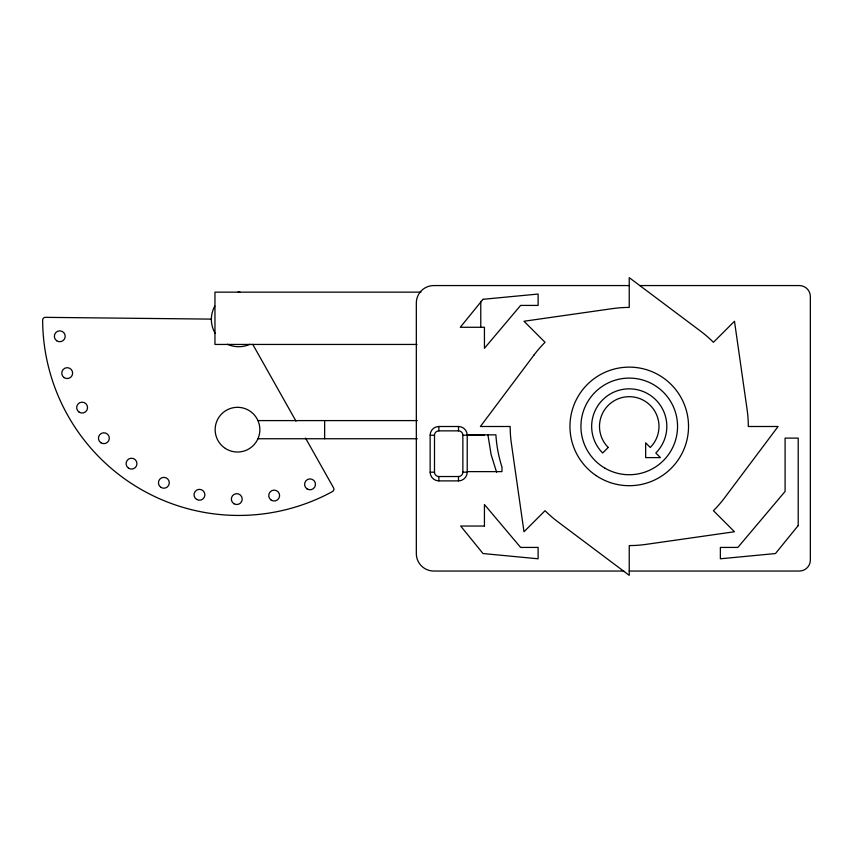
<?xml version="1.0" encoding="UTF-8"?>
<svg xmlns="http://www.w3.org/2000/svg" width="853" height="853" viewBox="0 0 853 853"><rect width="100%" height="100%" fill="white"/><g stroke="black" fill="none" stroke-linecap="round" stroke-linejoin="round"><path stroke-width="1.28" d="M629.173 285.563L433.761 285.563A17.433 17.433 0 0 0 416.328 302.986L416.328 553.608A17.433 17.433 0 0 0 433.761 571.041L623.863 571.041M639.814 285.563L799.368 285.563A10.982 10.982 0 0 1 810.35 296.535L810.35 560.058A10.982 10.982 0 0 1 799.368 571.041L629.173 571.041M420.966 292.142L214.956 292.142L214.956 344.441L416.978 344.441M257.947 420.593L417.288 420.593M438.858 426.5L458.509 426.5A8.711 8.711 0 0 1 467.22 435.211L467.22 472.178A8.711 8.711 0 0 1 458.509 480.889L438.858 480.889A8.711 8.711 0 0 1 430.147 472.178L430.147 435.211A8.711 8.711 0 0 1 438.858 426.5L438.858 430.861A4.361 4.361 0 0 0 434.497 435.211L434.497 472.178A4.361 4.361 0 0 0 438.858 476.528L458.509 476.528A4.361 4.361 0 0 0 462.859 472.178L462.859 435.211A4.361 4.361 0 0 0 458.509 430.861L438.858 430.861M467.828 434.838L495.892 434.838A133.612 133.612 0 0 0 501.969 467.113L501.969 471.624L467.828 471.624M466.634 435.009L484.44 435.009M430.157 435.211L434.497 435.211M462.859 435.211L467.199 435.211M257.947 438.751L417.288 438.751M430.157 472.178L434.497 472.178M462.859 472.178L467.199 472.178M211.373 319.118L45.401 317.348A2.719 2.719 0 0 0 42.65 320.088A196.041 196.041 0 0 0 332.478 491.552A2.719 2.719 0 0 0 333.555 487.82L305.545 438.111M252.733 344.335L296.002 421.158M496.606 472.242L491.104 454.574L487.905 434.753M480.772 301.301L480.772 327.445M458.509 426.521L458.509 430.861M458.509 476.528L458.509 480.868M438.858 476.528L438.858 480.868M324.641 420.593L324.641 438.751M249.972 344.281A27.317 27.317 0 0 1 227.399 344.281M215.169 333.31A27.317 27.317 0 0 1 214.796 306.152M237.966 292.099A27.317 27.317 0 0 1 239.842 292.11M533.978 355.051L480.399 426.5L510.169 426.5A119.079 119.079 0 0 0 511.363 443.336L523.998 531.75L545.046 510.702A119.079 119.079 0 0 0 557.798 521.759L629.237 575.348L629.237 545.579A119.079 119.079 0 0 0 646.084 544.374L734.486 531.75L713.439 510.702A119.079 119.079 0 0 0 724.506 497.949L778.085 426.5L748.316 426.5A119.079 119.079 0 0 0 747.121 409.664L734.486 321.25L713.439 342.298A119.079 119.079 0 0 0 700.686 331.241L629.237 277.651L629.237 307.421A119.079 119.079 0 0 0 612.401 308.626L523.998 321.25L545.046 342.298A119.079 119.079 0 0 0 533.978 355.051M483.022 299.296L460.279 327.275L484.44 327.275L484.44 348.301L520.618 305.417L538.115 305.417L538.115 294.05L483.022 299.296M798.205 525.555L775.462 553.544L720.369 558.79L720.369 547.423L737.866 547.423L785.091 491.445L785.091 438.101L798.205 438.101L798.205 525.555M608.21 447.452L602.666 452.996A37.585 37.585 0 0 1 602.666 399.844A37.585 37.585 0 0 1 655.818 399.844A37.585 37.585 0 0 1 655.818 452.996L660.425 457.603L645.668 457.603L645.668 442.846L650.274 447.452A29.748 29.748 0 0 0 650.274 405.388A29.748 29.748 0 0 0 608.21 405.388A29.748 29.748 0 0 0 608.21 447.452M484.44 526.045L460.673 526.045L483.022 553.544L538.115 558.79L538.115 547.423L520.618 547.423L484.44 504.528L484.44 526.045M596.012 475.516A59.294 59.294 0 0 0 688.382 430.648A59.294 59.294 0 0 0 603.338 373.081A59.294 59.294 0 0 0 596.012 475.516M605.086 468.254A48.312 48.312 0 0 0 677.559 426.415A48.312 48.312 0 0 0 605.086 384.575A48.312 48.312 0 0 0 605.086 468.254M225.373 448.443A22.349 22.349 0 0 0 259.834 430.797A22.349 22.349 0 0 0 227.324 409.771A22.349 22.349 0 0 0 225.373 448.443M196.563 499.389A5.449 5.449 0 0 0 204.901 494.975A5.449 5.449 0 0 0 196.915 489.963A5.449 5.449 0 0 0 196.563 499.389M160.886 487.351A5.449 5.449 0 0 0 169.299 483.075A5.449 5.449 0 0 0 161.388 477.936A5.449 5.449 0 0 0 160.886 487.351M128.526 468.201A5.449 5.449 0 0 0 136.96 463.979A5.449 5.449 0 0 0 129.091 458.786A5.449 5.449 0 0 0 128.526 468.201M100.857 442.76A5.449 5.449 0 0 0 109.312 438.57A5.449 5.449 0 0 0 101.454 433.345A5.449 5.449 0 0 0 100.857 442.76M79.084 412.127A5.449 5.449 0 0 0 87.55 407.958A5.449 5.449 0 0 0 79.713 402.712A5.449 5.449 0 0 0 79.084 412.127M64.135 377.623A5.449 5.449 0 0 0 72.633 373.518A5.449 5.449 0 0 0 64.828 368.219A5.449 5.449 0 0 0 64.135 377.623M56.65 340.742A5.449 5.449 0 0 0 65.201 336.775A5.449 5.449 0 0 0 57.492 331.348A5.449 5.449 0 0 0 56.65 340.742M306.984 488.854A5.449 5.449 0 0 0 315.461 484.717A5.449 5.449 0 0 0 307.634 479.45A5.449 5.449 0 0 0 306.984 488.854M271.094 500.05A5.449 5.449 0 0 0 279.603 495.998A5.449 5.449 0 0 0 271.84 490.646A5.449 5.449 0 0 0 271.094 500.05M234.01 503.782A5.449 5.449 0 0 0 242.22 499.154A5.449 5.449 0 0 0 234.106 494.356A5.449 5.449 0 0 0 234.01 503.782"/></g></svg>
